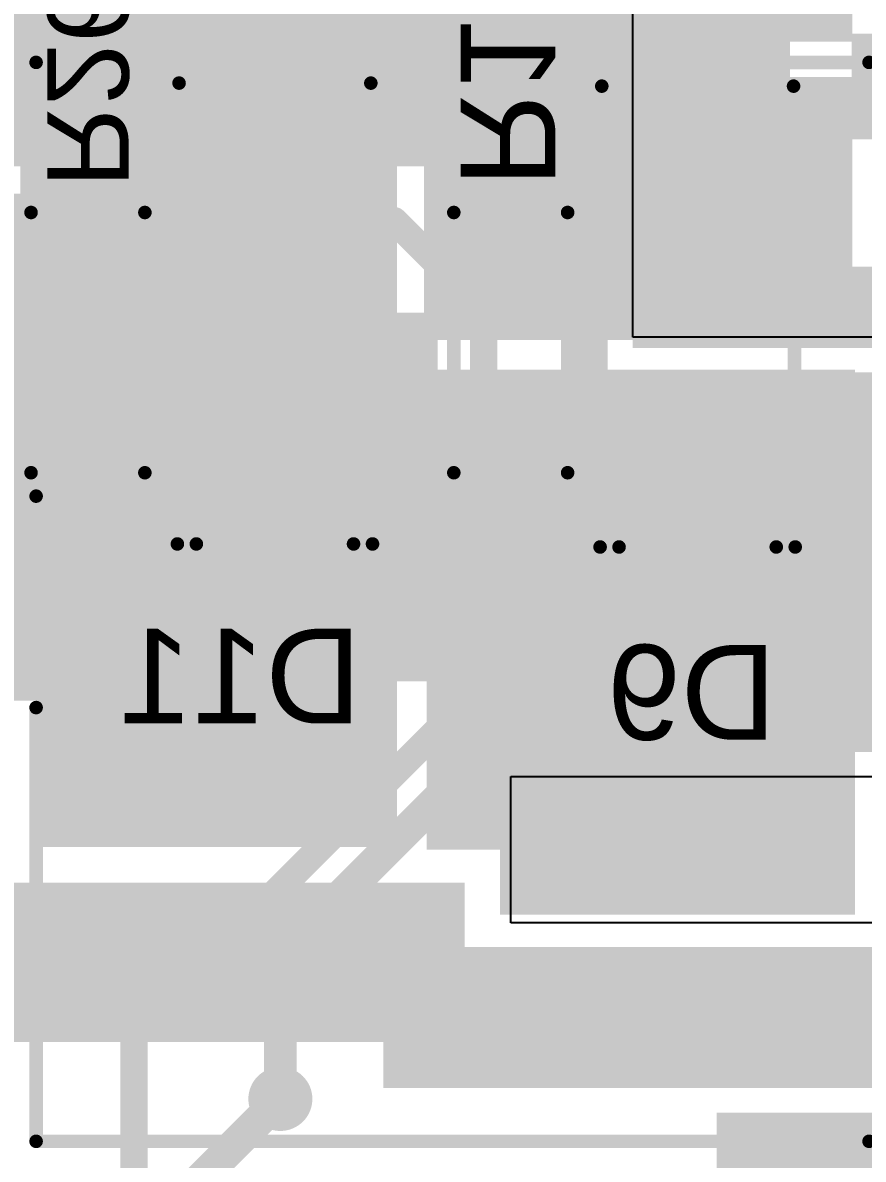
# Model space of a CAD drawing. Header units: millimetres. Extents: x -1.46 to 1.41, y -0.13 to 2.68.
# Drawn here: x 0.4049 to 0.7151, y 0.9997 to 1.419 of the extents above; entities that cross this region are included whole.
import ezdxf

# ---------------------------------------------------------------- set-up
doc = ezdxf.new("R2010")
doc.units = ezdxf.units.MM
doc.header["$MEASUREMENT"] = 0
for name, color, linetype in [('BottomLayer', 5, 'Continuous'), ('BottomOverlay', 54, 'Continuous'), ('BottomPaste', 16, 'Continuous'), ('BottomSolder', 6, 'Continuous'), ('Mechanical2', 216, 'Continuous'), ('TopLayer', 1, 'Continuous'), ('TopOverlay', 2, 'Continuous'), ('TopPaste', 8, 'Continuous'), ('TopSolder', 216, 'Continuous'), ('ViaHoleLayer', 16, 'Continuous')]:
    doc.layers.add(name, color=color, linetype=linetype)
doc.styles.add('Arial', font='', dxfattribs={"height": 0.2})
doc.styles.get('Arial').set_extended_font_data('Arial')

# ---------------------------------------------------------------- blocks, each defined once
blk = doc.blocks.new('RES0603_B_27')
at = {"layer": 'BottomLayer'}
for points in [[(-0.045, -0.0175), (-0.045, 0.0175), (-0.015, 0.0175), (-0.015, -0.0175)], [(0.015, -0.0175), (0.015, 0.0175), (0.045, 0.0175), (0.045, -0.0175)]]:
    blk.add_hatch(color=5, dxfattribs=at).paths.add_polyline_path(points)
at = {"layer": 'BottomPaste'}
for points in [[(-0.045, -0.0175), (-0.045, 0.0175), (-0.015, 0.0175), (-0.015, -0.0175)], [(0.015, -0.0175), (0.015, 0.0175), (0.045, 0.0175), (0.045, -0.0175)]]:
    blk.add_hatch(color=16, dxfattribs=at).paths.add_polyline_path(points)
at = {"layer": 'BottomSolder'}
for points in [[(-0.049, -0.0215), (-0.049, 0.0215), (-0.011, 0.0215), (-0.011, -0.0215)], [(0.011, -0.0215), (0.011, 0.0215), (0.049, 0.0215), (0.049, -0.0215)]]:
    blk.add_hatch(color=6, dxfattribs=at).paths.add_polyline_path(points)
at = {"layer": 'BottomOverlay', "const_width": 0.005}
for points in [[(-0.048, -0.021), (-0.048, 0.021)], [(0.048, 0.021), (-0.048, 0.021)], [(0.048, -0.021), (0.048, 0.021)], [(0.048, -0.021), (-0.048, -0.021)]]:
    blk.add_lwpolyline(points, dxfattribs=at)
at = {"layer": 'BottomOverlay', "const_width": 0.0025}
for points in [[(-0.04925, 0.021, 1), (-0.04675, 0.021, 1)], [(-0.04925, 0.021, 1), (-0.04675, 0.021, 1)], [(0.04675, 0.021, 1), (0.04925, 0.021, 1)], [(0.04675, 0.021, 1), (0.04925, 0.021, 1)], [(-0.04925, -0.021, 1), (-0.04675, -0.021, 1)], [(-0.04925, -0.021, 1), (-0.04675, -0.021, 1)], [(0.04675, -0.021, 1), (0.04925, -0.021, 1)], [(0.04675, -0.021, 1), (0.04925, -0.021, 1)]]:
    blk.add_lwpolyline(points, format="xyb", close=True, dxfattribs=at)
blk = doc.blocks.new('RES0603_B_31')
at = {"layer": 'BottomLayer'}
for points in [[(-0.045, -0.0175), (-0.045, 0.0175), (-0.015, 0.0175), (-0.015, -0.0175)], [(0.015, -0.0175), (0.015, 0.0175), (0.045, 0.0175), (0.045, -0.0175)]]:
    blk.add_hatch(color=5, dxfattribs=at).paths.add_polyline_path(points)
at = {"layer": 'BottomPaste'}
for points in [[(-0.045, -0.0175), (-0.045, 0.0175), (-0.015, 0.0175), (-0.015, -0.0175)], [(0.015, -0.0175), (0.015, 0.0175), (0.045, 0.0175), (0.045, -0.0175)]]:
    blk.add_hatch(color=16, dxfattribs=at).paths.add_polyline_path(points)
at = {"layer": 'BottomSolder'}
for points in [[(-0.049, -0.0215), (-0.049, 0.0215), (-0.011, 0.0215), (-0.011, -0.0215)], [(0.011, -0.0215), (0.011, 0.0215), (0.049, 0.0215), (0.049, -0.0215)]]:
    blk.add_hatch(color=6, dxfattribs=at).paths.add_polyline_path(points)
at = {"layer": 'BottomOverlay', "const_width": 0.005}
for points in [[(-0.048, -0.021), (-0.048, 0.021)], [(0.048, 0.021), (-0.048, 0.021)], [(0.048, -0.021), (0.048, 0.021)], [(0.048, -0.021), (-0.048, -0.021)]]:
    blk.add_lwpolyline(points, dxfattribs=at)
at = {"layer": 'BottomOverlay', "const_width": 0.0025}
for points in [[(-0.04925, 0.021, 1), (-0.04675, 0.021, 1)], [(-0.04925, 0.021, 1), (-0.04675, 0.021, 1)], [(0.04675, 0.021, 1), (0.04925, 0.021, 1)], [(0.04675, 0.021, 1), (0.04925, 0.021, 1)], [(-0.04925, -0.021, 1), (-0.04675, -0.021, 1)], [(-0.04925, -0.021, 1), (-0.04675, -0.021, 1)], [(0.04675, -0.021, 1), (0.04925, -0.021, 1)], [(0.04675, -0.021, 1), (0.04925, -0.021, 1)]]:
    blk.add_lwpolyline(points, format="xyb", close=True, dxfattribs=at)
blk = doc.blocks.new('CRS01_TE85L_Q_M__B_43')
at = {"layer": 'BottomLayer'}
for points in [[(-0.07874, 0.02362), (-0.0315, 0.02362), (-0.0315, -0.02362), (-0.07874, -0.02362)], [(0.0315, 0.02362), (0.07874, 0.02362), (0.07874, -0.02362), (0.0315, -0.02362)]]:
    blk.add_hatch(color=5, dxfattribs=at).paths.add_polyline_path(points)
at = {"layer": 'BottomOverlay'}
for points in [[(-0.11559, -0.038), (-0.08059, -0.038), (-0.08059, 0.038), (-0.11559, 0.038)], [(-0.08561, 0.025), (-0.058, 0.025), (-0.058, 0.03638), (-0.08561, 0.03638)], [(-0.08561, -0.03638), (-0.058, -0.03638), (-0.058, -0.025), (-0.08561, -0.025)]]:
    blk.add_hatch(color=54, dxfattribs=at).paths.add_polyline_path(points)
at = {"layer": 'BottomPaste'}
for points in [[(-0.07874, 0.02362), (-0.0315, 0.02362), (-0.0315, -0.02362), (-0.07874, -0.02362)], [(0.0315, 0.02362), (0.07874, 0.02362), (0.07874, -0.02362), (0.0315, -0.02362)]]:
    blk.add_hatch(color=16, dxfattribs=at).paths.add_polyline_path(points)
at = {"layer": 'BottomSolder'}
for points in [[(-0.08274, 0.02762), (-0.0275, 0.02762), (-0.0275, -0.02762), (-0.08274, -0.02762)], [(0.0275, 0.02762), (0.08274, 0.02762), (0.08274, -0.02762), (0.0275, -0.02762)]]:
    blk.add_hatch(color=6, dxfattribs=at).paths.add_polyline_path(points)
at = {"layer": 'BottomOverlay', "const_width": 0.005}
for points in [[(-0.11261, 0.03538), (0.05739, 0.036)], [(0.05739, 0.029), (0.05739, 0.036)], [(0.05739, -0.036), (0.05739, -0.029)], [(0.05739, -0.036), (-0.11261, -0.03538)]]:
    blk.add_lwpolyline(points, dxfattribs=at)
at = {"layer": 'BottomOverlay', "const_width": 0.0025}
for points in [[(-0.11386, 0.03538, 1), (-0.11136, 0.03538, 1)], [(0.05614, 0.036, 1), (0.05864, 0.036, 1)], [(0.05614, 0.036, 1), (0.05864, 0.036, 1)], [(0.05614, 0.029, 1), (0.05864, 0.029, 1)], [(0.05614, -0.029, 1), (0.05864, -0.029, 1)], [(-0.11386, -0.03538, 1), (-0.11136, -0.03538, 1)], [(0.05614, -0.036, 1), (0.05864, -0.036, 1)], [(0.05614, -0.036, 1), (0.05864, -0.036, 1)]]:
    blk.add_lwpolyline(points, format="xyb", close=True, dxfattribs=at)
blk = doc.blocks.new('CRS01_TE85L_Q_M__B_45')
at = {"layer": 'BottomLayer'}
for points in [[(-0.07874, 0.02362), (-0.0315, 0.02362), (-0.0315, -0.02362), (-0.07874, -0.02362)], [(0.0315, 0.02362), (0.07874, 0.02362), (0.07874, -0.02362), (0.0315, -0.02362)]]:
    blk.add_hatch(color=5, dxfattribs=at).paths.add_polyline_path(points)
at = {"layer": 'BottomOverlay'}
for points in [[(-0.11561, -0.038), (-0.08061, -0.038), (-0.08061, 0.038), (-0.11561, 0.038)], [(-0.08561, 0.025), (-0.058, 0.025), (-0.058, 0.03638), (-0.08561, 0.03638)], [(-0.08561, -0.03638), (-0.058, -0.03638), (-0.058, -0.025), (-0.08561, -0.025)]]:
    blk.add_hatch(color=54, dxfattribs=at).paths.add_polyline_path(points)
at = {"layer": 'BottomPaste'}
for points in [[(-0.07874, 0.02362), (-0.0315, 0.02362), (-0.0315, -0.02362), (-0.07874, -0.02362)], [(0.0315, 0.02362), (0.07874, 0.02362), (0.07874, -0.02362), (0.0315, -0.02362)]]:
    blk.add_hatch(color=16, dxfattribs=at).paths.add_polyline_path(points)
at = {"layer": 'BottomSolder'}
for points in [[(-0.08274, 0.02762), (-0.0275, 0.02762), (-0.0275, -0.02762), (-0.08274, -0.02762)], [(0.0275, 0.02762), (0.08274, 0.02762), (0.08274, -0.02762), (0.0275, -0.02762)]]:
    blk.add_hatch(color=6, dxfattribs=at).paths.add_polyline_path(points)
at = {"layer": 'BottomOverlay', "const_width": 0.005}
for points in [[(-0.11261, 0.03538), (0.05739, 0.036)], [(0.05739, 0.029), (0.05739, 0.036)], [(0.05739, -0.036), (0.05739, -0.029)], [(0.05739, -0.036), (-0.11261, -0.03538)]]:
    blk.add_lwpolyline(points, dxfattribs=at)
at = {"layer": 'BottomOverlay', "const_width": 0.0025}
for points in [[(-0.11386, 0.03538, 1), (-0.11136, 0.03538, 1)], [(0.05614, 0.036, 1), (0.05864, 0.036, 1)], [(0.05614, 0.036, 1), (0.05864, 0.036, 1)], [(0.05614, 0.029, 1), (0.05864, 0.029, 1)], [(0.05614, -0.029, 1), (0.05864, -0.029, 1)], [(-0.11386, -0.03538, 1), (-0.11136, -0.03538, 1)], [(0.05614, -0.036, 1), (0.05864, -0.036, 1)], [(0.05614, -0.036, 1), (0.05864, -0.036, 1)]]:
    blk.add_lwpolyline(points, format="xyb", close=True, dxfattribs=at)
blk = doc.blocks.new('VKME1451J221MV_93')
at = {"layer": 'TopLayer'}
for points in [[(-0.08858, -0.03248), (-0.26574, -0.03248), (-0.26574, 0.03248), (-0.08858, 0.03248)], [(0.26574, -0.03248), (0.08858, -0.03248), (0.08858, 0.03248), (0.26574, 0.03248)]]:
    blk.add_hatch(color=1, dxfattribs=at).paths.add_polyline_path(points)
at = {"layer": 'TopPaste'}
for points in [[(-0.08858, -0.03248), (-0.26574, -0.03248), (-0.26574, 0.03248), (-0.08858, 0.03248)], [(0.26574, -0.03248), (0.08858, -0.03248), (0.08858, 0.03248), (0.26574, 0.03248)]]:
    blk.add_hatch(color=8, dxfattribs=at).paths.add_polyline_path(points)
at = {"layer": 'TopSolder'}
for points in [[(-0.08458, -0.03648), (-0.26974, -0.03648), (-0.26974, 0.03648), (-0.08458, 0.03648)], [(0.26974, -0.03648), (0.08458, -0.03648), (0.08458, 0.03648), (0.26974, 0.03648)]]:
    blk.add_hatch(color=216, dxfattribs=at).paths.add_polyline_path(points)
at = {"layer": 'TopOverlay', "const_width": 0.005}
for points in [[(-0.20126, 0.039), (-0.20126, 0.199)], [(-0.20126, 0.199), (0.10609, 0.199)], [(0.10609, 0.199), (0.20056, 0.10453)], [(0.20056, 0.042), (0.20056, 0.10453)], [(-0.20126, -0.199), (-0.20126, -0.039)], [(0.20056, -0.10453), (0.20056, -0.042)], [(0.23109, -0.081), (0.23109, -0.044)], [(0.21202, -0.062), (0.24902, -0.062)], [(0.10609, -0.199), (0.20056, -0.10453)], [(-0.20126, -0.199), (0.10609, -0.199)]]:
    blk.add_lwpolyline(points, dxfattribs=at)
at = {"layer": 'TopOverlay', "const_width": 0.0025}
for points in [[(-0.20251, 0.199, 1), (-0.20001, 0.199, 1)], [(-0.20251, 0.199, 1), (-0.20001, 0.199, 1)], [(0.10484, 0.199, 1), (0.10734, 0.199, 1)], [(0.10484, 0.199, 1), (0.10734, 0.199, 1)], [(0.19931, 0.10453, 1), (0.20181, 0.10453, 1)], [(0.19931, 0.10453, 1), (0.20181, 0.10453, 1)], [(0.19931, 0.042, 1), (0.20181, 0.042, 1)], [(-0.20251, 0.039, 1), (-0.20001, 0.039, 1)], [(-0.20251, -0.039, 1), (-0.20001, -0.039, 1)], [(0.19931, -0.042, 1), (0.20181, -0.042, 1)], [(0.22984, -0.044, 1), (0.23234, -0.044, 1)], [(0.21077, -0.062, 1), (0.21327, -0.062, 1)], [(0.24777, -0.062, 1), (0.25027, -0.062, 1)], [(0.22984, -0.081, 1), (0.23234, -0.081, 1)], [(0.19931, -0.10453, 1), (0.20181, -0.10453, 1)], [(0.19931, -0.10453, 1), (0.20181, -0.10453, 1)], [(-0.20251, -0.199, 1), (-0.20001, -0.199, 1)], [(-0.20251, -0.199, 1), (-0.20001, -0.199, 1)], [(0.10484, -0.199, 1), (0.10734, -0.199, 1)], [(0.10484, -0.199, 1), (0.10734, -0.199, 1)]]:
    blk.add_lwpolyline(points, format="xyb", close=True, dxfattribs=at)

msp = doc.modelspace()

# ---------------------------------------------------------------- hatches: boundary and pattern name
at = {"layer": 'BottomLayer'}
for points in [[(0.405, 1.411), (0.543, 1.411), (0.543, 1.59), (0.405, 1.59)], [(0.553, 1.412), (0.711, 1.412), (0.711, 1.555), (0.553, 1.555)], [(0.404, 1.30196), (0.543, 1.30196), (0.543, 1.399), (0.404, 1.399)], [(0.553, 1.30196), (0.711, 1.30196), (0.711, 1.399), (0.553, 1.399)], [(0.41, 1.115), (0.543, 1.115), (0.543, 1.291), (0.41, 1.291)], [(0.554, 1.114), (0.709, 1.114), (0.709, 1.291), (0.554, 1.291)], [(0.581, 1.09), (0.712, 1.09), (0.712, 1.291), (0.581, 1.291)], [(0.433, 1.237), (0.433, 1.274), (0.209, 1.274), (0.209, 1.237)], [(0.308, 1.043), (0.568, 1.043), (0.568, 1.10179), (0.308, 1.10179)]]:
    msp.add_hatch(color=5, dxfattribs=at).paths.add_polyline_path(points)
h = msp.add_hatch(color=5, dxfattribs=at)
edge = h.paths.add_edge_path()
edge.add_arc((0.456, 1.346), 0.01181, 0, 360)
h = msp.add_hatch(color=5, dxfattribs=at)
edge = h.paths.add_edge_path()
edge.add_arc((0.611, 1.322), 0.01181, 0, 360)
h = msp.add_hatch(color=5, dxfattribs=at)
edge = h.paths.add_edge_path()
edge.add_arc((0.59774, 1.12866), 0.01181, 0, 360)
h = msp.add_hatch(color=5, dxfattribs=at)
edge = h.paths.add_edge_path()
edge.add_arc((0.62274, 1.12866), 0.01181, 0, 360)
h = msp.add_hatch(color=5, dxfattribs=at)
edge = h.paths.add_edge_path()
edge.add_arc((0.64774, 1.12866), 0.01181, 0, 360)
h = msp.add_hatch(color=5, dxfattribs=at)
edge = h.paths.add_edge_path()
edge.add_arc((0.67274, 1.12866), 0.01181, 0, 360)
h = msp.add_hatch(color=5, dxfattribs=at)
edge = h.paths.add_edge_path()
edge.add_arc((0.69774, 1.12866), 0.01181, 0, 360)
h = msp.add_hatch(color=5, dxfattribs=at)
edge = h.paths.add_edge_path()
edge.add_arc((0.59774, 1.102), 0.01181, 0, 360)
h = msp.add_hatch(color=5, dxfattribs=at)
edge = h.paths.add_edge_path()
edge.add_arc((0.62274, 1.102), 0.01181, 0, 360)
h = msp.add_hatch(color=5, dxfattribs=at)
edge = h.paths.add_edge_path()
edge.add_arc((0.648, 1.102), 0.01181, 0, 360)
h = msp.add_hatch(color=5, dxfattribs=at)
edge = h.paths.add_edge_path()
edge.add_arc((0.67274, 1.102), 0.01181, 0, 360)
h = msp.add_hatch(color=5, dxfattribs=at)
edge = h.paths.add_edge_path()
edge.add_arc((0.69774, 1.102), 0.01181, 0, 360)
h = msp.add_hatch(color=5, dxfattribs=at)
edge = h.paths.add_edge_path()
edge.add_arc((0.551, 1.067), 0.01181, 0, 360)
h = msp.add_hatch(color=5, dxfattribs=at)
edge = h.paths.add_edge_path()
edge.add_arc((0.5, 1.022), 0.01181, 0, 360)
at = {"layer": 'BottomSolder'}
h = msp.add_hatch(color=6, dxfattribs=at)
edge = h.paths.add_edge_path()
edge.add_arc((0.456, 1.346), 0.00591, 0, 360)
h = msp.add_hatch(color=6, dxfattribs=at)
edge = h.paths.add_edge_path()
edge.add_arc((0.611, 1.322), 0.00591, 0, 360)
h = msp.add_hatch(color=6, dxfattribs=at)
edge = h.paths.add_edge_path()
edge.add_arc((0.59774, 1.12866), 0.00591, 0, 360)
h = msp.add_hatch(color=6, dxfattribs=at)
edge = h.paths.add_edge_path()
edge.add_arc((0.62274, 1.12866), 0.00591, 0, 360)
h = msp.add_hatch(color=6, dxfattribs=at)
edge = h.paths.add_edge_path()
edge.add_arc((0.64774, 1.12866), 0.00591, 0, 360)
h = msp.add_hatch(color=6, dxfattribs=at)
edge = h.paths.add_edge_path()
edge.add_arc((0.67274, 1.12866), 0.00591, 0, 360)
h = msp.add_hatch(color=6, dxfattribs=at)
edge = h.paths.add_edge_path()
edge.add_arc((0.69774, 1.12866), 0.00591, 0, 360)
h = msp.add_hatch(color=6, dxfattribs=at)
edge = h.paths.add_edge_path()
edge.add_arc((0.59774, 1.102), 0.00591, 0, 360)
h = msp.add_hatch(color=6, dxfattribs=at)
edge = h.paths.add_edge_path()
edge.add_arc((0.62274, 1.102), 0.00591, 0, 360)
h = msp.add_hatch(color=6, dxfattribs=at)
edge = h.paths.add_edge_path()
edge.add_arc((0.648, 1.102), 0.00591, 0, 360)
h = msp.add_hatch(color=6, dxfattribs=at)
edge = h.paths.add_edge_path()
edge.add_arc((0.67274, 1.102), 0.00591, 0, 360)
h = msp.add_hatch(color=6, dxfattribs=at)
edge = h.paths.add_edge_path()
edge.add_arc((0.69774, 1.102), 0.00591, 0, 360)
h = msp.add_hatch(color=6, dxfattribs=at)
edge = h.paths.add_edge_path()
edge.add_arc((0.551, 1.067), 0.00591, 0, 360)
h = msp.add_hatch(color=6, dxfattribs=at)
edge = h.paths.add_edge_path()
edge.add_arc((0.5, 1.022), 0.00591, 0, 360)
at = {"layer": 'TopLayer'}
for points in [[(0.203, 1.366), (0.688, 1.366), (0.688, 1.426), (0.203, 1.426)], [(0.71081, 1.415), (0.71081, 1.376), (1.107, 1.376), (1.107, 1.415)], [(0.341, 1.181), (0.435, 1.181), (0.435, 1.356), (0.341, 1.356)], [(0.63, 1.299), (0.773, 1.299), (0.773, 1.329), (0.63, 1.329)], [(0.346, 1.176), (0.558, 1.176), (0.558, 1.312), (0.346, 1.312)], [(0.628, 1.29), (0.628, 1.23), (0.814, 1.23), (0.814, 1.29)], [(0.628, 1.15), (0.877, 1.15), (0.877, 1.239), (0.628, 1.239)], [(0.538, 1.026), (0.819, 1.026), (0.819, 1.078), (0.538, 1.078)], [(0.661, 0.984), (1.221, 0.984), (1.221, 1.017), (0.661, 1.017)], [(0.661, 0.92637), (0.729, 0.92637), (0.729, 1.015), (0.661, 1.015)]]:
    msp.add_hatch(color=1, dxfattribs=at).paths.add_polyline_path(points)
h = msp.add_hatch(color=1, dxfattribs=at)
edge = h.paths.add_edge_path()
edge.add_arc((0.456, 1.346), 0.01181, 0, 360)
h = msp.add_hatch(color=1, dxfattribs=at)
edge = h.paths.add_edge_path()
edge.add_arc((0.611, 1.322), 0.01181, 0, 360)
h = msp.add_hatch(color=1, dxfattribs=at)
edge = h.paths.add_edge_path()
edge.add_arc((0.59774, 1.12866), 0.01181, 0, 360)
h = msp.add_hatch(color=1, dxfattribs=at)
edge = h.paths.add_edge_path()
edge.add_arc((0.62274, 1.12866), 0.01181, 0, 360)
h = msp.add_hatch(color=1, dxfattribs=at)
edge = h.paths.add_edge_path()
edge.add_arc((0.64774, 1.12866), 0.01181, 0, 360)
h = msp.add_hatch(color=1, dxfattribs=at)
edge = h.paths.add_edge_path()
edge.add_arc((0.67274, 1.12866), 0.01181, 0, 360)
h = msp.add_hatch(color=1, dxfattribs=at)
edge = h.paths.add_edge_path()
edge.add_arc((0.69774, 1.12866), 0.01181, 0, 360)
h = msp.add_hatch(color=1, dxfattribs=at)
edge = h.paths.add_edge_path()
edge.add_arc((0.59774, 1.102), 0.01181, 0, 360)
h = msp.add_hatch(color=1, dxfattribs=at)
edge = h.paths.add_edge_path()
edge.add_arc((0.62274, 1.102), 0.01181, 0, 360)
h = msp.add_hatch(color=1, dxfattribs=at)
edge = h.paths.add_edge_path()
edge.add_arc((0.648, 1.102), 0.01181, 0, 360)
h = msp.add_hatch(color=1, dxfattribs=at)
edge = h.paths.add_edge_path()
edge.add_arc((0.67274, 1.102), 0.01181, 0, 360)
h = msp.add_hatch(color=1, dxfattribs=at)
edge = h.paths.add_edge_path()
edge.add_arc((0.69774, 1.102), 0.01181, 0, 360)
h = msp.add_hatch(color=1, dxfattribs=at)
edge = h.paths.add_edge_path()
edge.add_arc((0.551, 1.067), 0.01181, 0, 360)
h = msp.add_hatch(color=1, dxfattribs=at)
edge = h.paths.add_edge_path()
edge.add_arc((0.5, 1.022), 0.01181, 0, 360)
at = {"layer": 'TopSolder'}
h = msp.add_hatch(color=216, dxfattribs=at)
edge = h.paths.add_edge_path()
edge.add_arc((0.456, 1.346), 0.00591, 0, 360)
h = msp.add_hatch(color=216, dxfattribs=at)
edge = h.paths.add_edge_path()
edge.add_arc((0.611, 1.322), 0.00591, 0, 360)
h = msp.add_hatch(color=216, dxfattribs=at)
edge = h.paths.add_edge_path()
edge.add_arc((0.59774, 1.12866), 0.00591, 0, 360)
h = msp.add_hatch(color=216, dxfattribs=at)
edge = h.paths.add_edge_path()
edge.add_arc((0.62274, 1.12866), 0.00591, 0, 360)
h = msp.add_hatch(color=216, dxfattribs=at)
edge = h.paths.add_edge_path()
edge.add_arc((0.64774, 1.12866), 0.00591, 0, 360)
h = msp.add_hatch(color=216, dxfattribs=at)
edge = h.paths.add_edge_path()
edge.add_arc((0.67274, 1.12866), 0.00591, 0, 360)
h = msp.add_hatch(color=216, dxfattribs=at)
edge = h.paths.add_edge_path()
edge.add_arc((0.69774, 1.12866), 0.00591, 0, 360)
h = msp.add_hatch(color=216, dxfattribs=at)
edge = h.paths.add_edge_path()
edge.add_arc((0.59774, 1.102), 0.00591, 0, 360)
h = msp.add_hatch(color=216, dxfattribs=at)
edge = h.paths.add_edge_path()
edge.add_arc((0.62274, 1.102), 0.00591, 0, 360)
h = msp.add_hatch(color=216, dxfattribs=at)
edge = h.paths.add_edge_path()
edge.add_arc((0.648, 1.102), 0.00591, 0, 360)
h = msp.add_hatch(color=216, dxfattribs=at)
edge = h.paths.add_edge_path()
edge.add_arc((0.67274, 1.102), 0.00591, 0, 360)
h = msp.add_hatch(color=216, dxfattribs=at)
edge = h.paths.add_edge_path()
edge.add_arc((0.69774, 1.102), 0.00591, 0, 360)
h = msp.add_hatch(color=216, dxfattribs=at)
edge = h.paths.add_edge_path()
edge.add_arc((0.551, 1.067), 0.00591, 0, 360)
h = msp.add_hatch(color=216, dxfattribs=at)
edge = h.paths.add_edge_path()
edge.add_arc((0.5, 1.022), 0.00591, 0, 360)
at = {"layer": 'ViaHoleLayer'}
h = msp.add_hatch(color=16, dxfattribs=at)
edge = h.paths.add_edge_path()
edge.add_arc((0.456, 1.346), 0.00591, 0, 360)
h = msp.add_hatch(color=16, dxfattribs=at)
edge = h.paths.add_edge_path()
edge.add_arc((0.611, 1.322), 0.00591, 0, 360)
h = msp.add_hatch(color=16, dxfattribs=at)
edge = h.paths.add_edge_path()
edge.add_arc((0.59774, 1.12866), 0.00591, 0, 360)
h = msp.add_hatch(color=16, dxfattribs=at)
edge = h.paths.add_edge_path()
edge.add_arc((0.62274, 1.12866), 0.00591, 0, 360)
h = msp.add_hatch(color=16, dxfattribs=at)
edge = h.paths.add_edge_path()
edge.add_arc((0.64774, 1.12866), 0.00591, 0, 360)
h = msp.add_hatch(color=16, dxfattribs=at)
edge = h.paths.add_edge_path()
edge.add_arc((0.67274, 1.12866), 0.00591, 0, 360)
h = msp.add_hatch(color=16, dxfattribs=at)
edge = h.paths.add_edge_path()
edge.add_arc((0.69774, 1.12866), 0.00591, 0, 360)
h = msp.add_hatch(color=16, dxfattribs=at)
edge = h.paths.add_edge_path()
edge.add_arc((0.59774, 1.102), 0.00591, 0, 360)
h = msp.add_hatch(color=16, dxfattribs=at)
edge = h.paths.add_edge_path()
edge.add_arc((0.62274, 1.102), 0.00591, 0, 360)
h = msp.add_hatch(color=16, dxfattribs=at)
edge = h.paths.add_edge_path()
edge.add_arc((0.648, 1.102), 0.00591, 0, 360)
h = msp.add_hatch(color=16, dxfattribs=at)
edge = h.paths.add_edge_path()
edge.add_arc((0.67274, 1.102), 0.00591, 0, 360)
h = msp.add_hatch(color=16, dxfattribs=at)
edge = h.paths.add_edge_path()
edge.add_arc((0.69774, 1.102), 0.00591, 0, 360)
h = msp.add_hatch(color=16, dxfattribs=at)
edge = h.paths.add_edge_path()
edge.add_arc((0.551, 1.067), 0.00591, 0, 360)
h = msp.add_hatch(color=16, dxfattribs=at)
edge = h.paths.add_edge_path()
edge.add_arc((0.5, 1.022), 0.00591, 0, 360)

# ---------------------------------------------------------------- linework, layer by layer
at = {"layer": 'BottomLayer'}
for points, const_width in [([(0.599, 1.372), (0.59931, 1.37169)], 0.022), ([(0.67022, 1.33068), (0.684, 1.33068)], 0.022), ([(0.525, 1.06291), (0.54509, 1.06291)], 0.022), ([(0.436, 0.958), (0.5, 1.022)], 0.012)]:
    msp.add_lwpolyline(points, dxfattribs=dict(at, const_width=const_width))
for points, const_width in [([(0.5935, 1.372, 1), (0.6045, 1.372, 1)], 0.011), ([(0.59381, 1.37169, 1), (0.60481, 1.37169, 1)], 0.011), ([(0.66472, 1.33068, 1), (0.67572, 1.33068, 1)], 0.011), ([(0.6785, 1.33068, 1), (0.6895, 1.33068, 1)], 0.011), ([(0.5195, 1.06291, 1), (0.5305, 1.06291, 1)], 0.011), ([(0.53959, 1.06291, 1), (0.55059, 1.06291, 1)], 0.011), ([(0.497, 1.022, 1), (0.503, 1.022, 1)], 0.006)]:
    msp.add_lwpolyline(points, format="xyb", close=True, dxfattribs=dict(at, const_width=const_width))
at = {"layer": 'Mechanical2', "const_width": 0.015}
msp.add_lwpolyline([(1.39764, 1.27953, 1), (-1.39764, 1.27953, 1)], format="xyb", close=True, dxfattribs=at)
at = {"layer": 'TopLayer'}
for p, q in [((0.63, 1.303), (0.63, 1.426)), ((0.755, 1.303), (0.63, 1.303)), ((0.585, 1.087), (0.585, 1.141)), ((0.585, 1.141), (0.776, 1.141)), ((0.776, 1.087), (0.585, 1.087))]:
    msp.add_line(p, q, dxfattribs=at)
for points, const_width in [([(0.633, 1.404), (0.648, 1.389)], 0.03), ([(0.456, 1.346), (0.542, 1.346)], 0.01), ([(0.542, 1.346), (0.575, 1.313)], 0.01), ([(0.611, 1.18554), (0.611, 1.322)], 0.012), ([(0.575, 1.175), (0.575, 1.313)], 0.01), ([(0.39386, 1.20437), (0.44997, 1.20437)], 0.022), ([(0.5, 1.07454), (0.611, 1.18554)], 0.012), ([(0.446, 1.046), (0.575, 1.175)], 0.01), ([(0.5, 1.022), (0.5, 1.07454)], 0.012), ([(0.446, 0.91367), (0.446, 1.046)], 0.01)]:
    msp.add_lwpolyline(points, dxfattribs=dict(at, const_width=const_width))
for points, const_width in [([(0.6255, 1.404, 1), (0.6405, 1.404, 1)], 0.015), ([(0.6405, 1.389, 1), (0.6555, 1.389, 1)], 0.015), ([(0.4535, 1.346, 1), (0.4585, 1.346, 1)], 0.005), ([(0.5395, 1.346, 1), (0.5445, 1.346, 1)], 0.005), ([(0.5395, 1.346, 1), (0.5445, 1.346, 1)], 0.005), ([(0.608, 1.322, 1), (0.614, 1.322, 1)], 0.006), ([(0.5725, 1.313, 1), (0.5775, 1.313, 1)], 0.005), ([(0.5725, 1.313, 1), (0.5775, 1.313, 1)], 0.005), ([(0.44447, 1.20437, 1), (0.45547, 1.20437, 1)], 0.011), ([(0.608, 1.18554, 1), (0.614, 1.18554, 1)], 0.006), ([(0.608, 1.18554, 1), (0.614, 1.18554, 1)], 0.006), ([(0.5725, 1.175, 1), (0.5775, 1.175, 1)], 0.005), ([(0.5725, 1.175, 1), (0.5775, 1.175, 1)], 0.005), ([(0.497, 1.07454, 1), (0.503, 1.07454, 1)], 0.006), ([(0.497, 1.07454, 1), (0.503, 1.07454, 1)], 0.006), ([(0.4435, 1.046, 1), (0.4485, 1.046, 1)], 0.005), ([(0.4435, 1.046, 1), (0.4485, 1.046, 1)], 0.005), ([(0.497, 1.022, 1), (0.503, 1.022, 1)], 0.006)]:
    msp.add_lwpolyline(points, format="xyb", close=True, dxfattribs=dict(at, const_width=const_width))

# ---------------------------------------------------------------- block references
msp.add_blockref('VKME1451J221MV_93', (0.61113, 1.20537))
at = {"rotation": 270}
for name, p in [('CRS01_TE85L_Q_M__B_43', (0.498, 1.28412)), ('CRS01_TE85L_Q_M__B_45', (0.65398, 1.283)), ('RES0603_B_27', (0.429, 1.301)), ('RES0603_B_31', (0.585, 1.301))]:
    msp.add_blockref(name, p, dxfattribs=at)

# ---------------------------------------------------------------- texts
at = {"layer": 'BottomOverlay', "style": 'Arial', "text_generation_flag": 2}
for s, height, p in [('R17', 0.035, (0.56651, 1.35826)), ('R26', 0.03, (0.414, 1.35801))]:
    msp.add_text(s, height=height, rotation=270, dxfattribs=at).set_placement(p)
for s, p in [('D11', (0.5299, 1.16051)), ('D9', (0.68314, 1.15451))]:
    msp.add_text(s, height=0.035, dxfattribs=at).set_placement(p)

doc.saveas('drawing.dxf')
